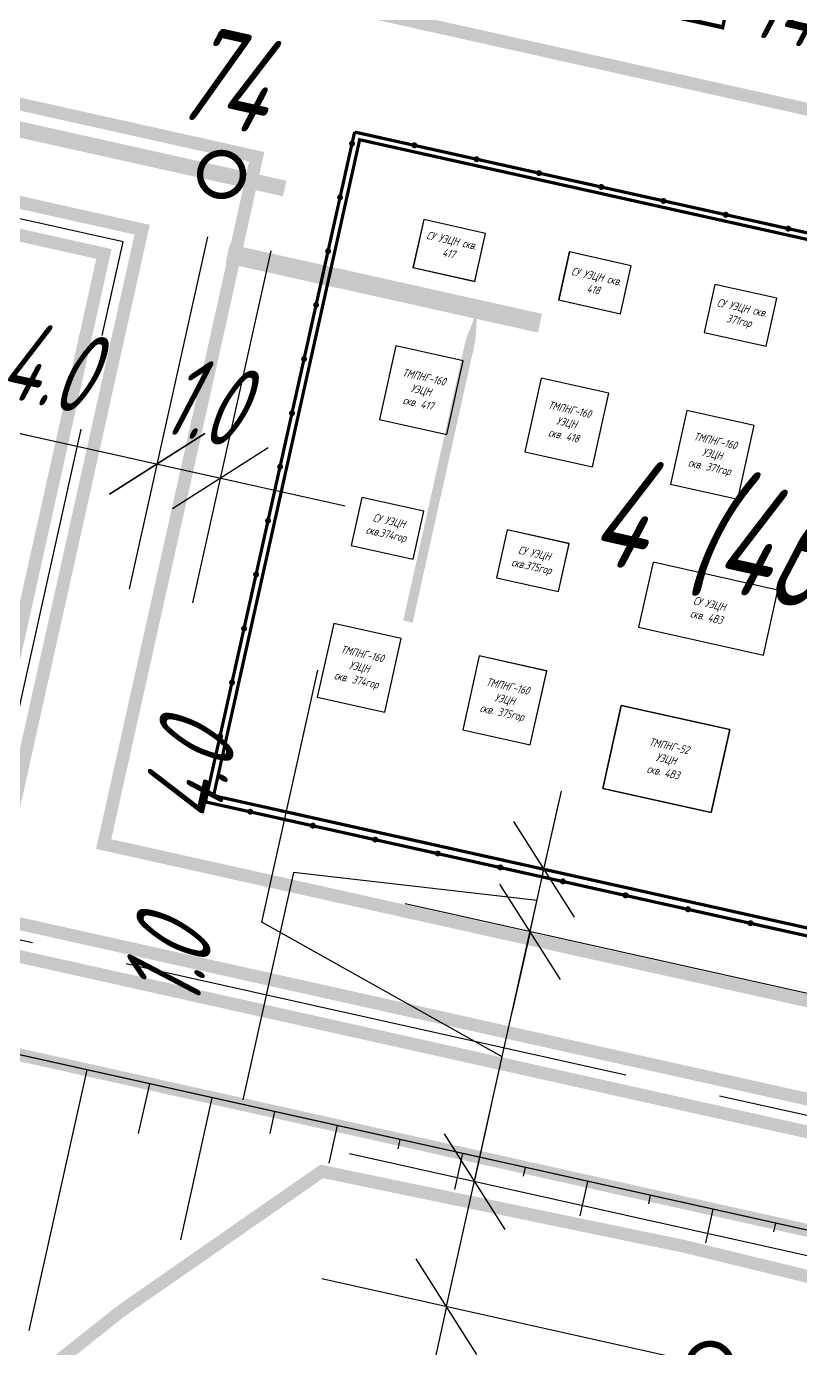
# Model space of a CAD drawing. Extents: x 5370511 to 5386565, y 1010429 to 1053793.
# Drawn here: x 5379972.21 to 5379984.3, y 1039786.17 to 1039806.83 of the extents above; entities that cross this region are included whole.
import ezdxf
from ezdxf import colors
from ezdxf.entities.mleader import LeaderData, LeaderLine
from ezdxf.enums import TextEntityAlignment as Align
from ezdxf.math import Vec2, Vec3

# ---------------------------------------------------------------- set-up
doc = ezdxf.new("R2010")
doc.units = 0
doc.header["$PDMODE"] = 32
doc.header["$PDSIZE"] = 0.3
doc.linetypes.add('осевая2', pattern=[12.5, 8, -1.5, 1.5, -1.5])
doc.layers.get('0').update_dxf_attribs({"linetype": 'CONTINUOUS'})
doc.layers.get('DEFPOINTS').update_dxf_attribs({"linetype": 'CONTINUOUS'})
for name, color, linetype in [('3D-MODEL', 7, 'CONTINUOUS'), ('ГП_граница насыпи', 242, 'CONTINUOUS'), ('ГП_обвалование', 7, 'CONTINUOUS'), ('ГП_ось обвал', 1, 'осевая2'), ('ГП_откос', 246, 'CONTINUOUS'), ('ГП_проезд', 114, 'CONTINUOUS'), ('ГП_сооружения', 7, 'CONTINUOUS'), ('Разрезы', 7, 'CONTINUOUS'), ('Эстакада ЭС', 20, 'CONTINUOUS')]:
    doc.layers.add(name, color=color, linetype=linetype)
for name, color, linetype, lineweight in [('ЭС (текст)', 7, 'CONTINUOUS', 25), ('ЭС (тонкий)', 7, 'CONTINUOUS', 25), ('ЭС сети', 1, 'CONTINUOUS', 50)]:
    doc.layers.add(name, color=color, linetype=linetype, lineweight=lineweight)
doc.styles.add('ГОСТ_НИПИ', font='gost_nipi.shx', dxfattribs={"oblique": 15})
doc.styles.add('ГОСТ_НИПИ_разм', font='gost_nipi.shx', dxfattribs={"width": 0.8, "oblique": 15, "height": 2.5})
doc.styles.add('ЭС', font='gost_nipi.shx', dxfattribs={"oblique": 14.999978})
doc.dimstyles.new('Лист М500', dxfattribs={"dimtxt": 2.5, "dimasz": 2.5, "dimexe": 2, "dimexo": 1, "dimgap": 1, "dimtad": 1, "dimdec": 1, "dimlfac": 0.5, "dimzin": 0, "dimdsep": 46, "dimtxsty": 'ГОСТ_НИПИ_разм', "dimblk": 'OBLIQUE', "dimcen": 0.09, "dimdle": 2, "dimaunit": 1, "dimadec": 0, "dimazin": 0, "dimtfac": 1, "dimtdec": 1, "dimtofl": 0, "dimtmove": 1, "dimatfit": 3, "dimldrblk": 'NONE', "dimfxl": 1, "dimtolj": 1, "dimtzin": 0, "dimarcsym": 0})

# ---------------------------------------------------------------- blocks, each defined once
blk = doc.blocks.new('куст_откос')
at = {"layer": 'ГП_откос', "color": 253, "lineweight": 15}
for points, const_width, elevation in [([(-58.963, -70.269), (-56.931, -67.761), (-56.654, -67.42), (-55.893, -66.593), (-54.082, -64.625), (-51.842, -64.591), (-48.317, -64.537), (-47.016, -64.562), (-46.078, -64.58), (-45.119, -64.599), (-43.735, -64.483), (-42.294, -64.4), (-42.065, -64.398), (-37.15, -64.375)], 0.2, 49.01), ([(-36.577, -63.874), (-41.665, -63.874), (-46.754, -63.874), (-51.842, -63.874), (-56.931, -63.874), (-62.019, -63.874), (-62.019, -58.374), (-62.019, -52.874), (-72.019, -52.874), (-72.019, -47.775), (-72.019, -42.676), (-72.019, -37.577)], 0.01, 48.9)]:
    blk.add_lwpolyline(points, dxfattribs=dict(at, const_width=const_width, elevation=elevation))
at = {"layer": 'ГП_откос', "color": 253, "linetype": 'ByBlock', "lineweight": -3}
for points in [[(-58.01, -63.874), (-58.01, -68.049)], [(-57.008, -63.874), (-57.008, -64.671)], [(-56.006, -63.874), (-56.006, -66.147)], [(-55.003, -63.874), (-55.003, -64.225)], [(-54.001, -63.874), (-54.001, -64.474)], [(-52.999, -63.874), (-52.999, -64.021)], [(-51.997, -63.874), (-51.997, -64.449)], [(-50.994, -63.874), (-50.994, -64.015)], [(-49.992, -63.874), (-49.992, -64.425)], [(-48.99, -63.874), (-48.99, -64.009)], [(-47.987, -63.874), (-47.987, -64.41)], [(-46.985, -63.874), (-46.985, -64.012)]]:
    blk.add_lwpolyline(points, dxfattribs=at)
blk = doc.blocks.new('*U83')
at = {"layer": 'ГП_сооружения'}
h = blk.add_hatch(color=253, dxfattribs=at)
h.dxf.hatch_style = 1
h.paths.add_polyline_path([(18, 21.98, -1), (16.12, 21.98, -1)])
h = blk.add_hatch(color=253, dxfattribs=at)
h.dxf.hatch_style = 1
h.paths.add_polyline_path([(37.95, 21.98, -1), (36.07, 21.98, -1)])
h = blk.add_hatch(color=253, dxfattribs=at)
h.dxf.hatch_style = 1
h.paths.add_polyline_path([(57.9, 21.98, -1), (56.02, 21.98, -1)])
h = blk.add_hatch(color=253, dxfattribs=at)
h.dxf.hatch_style = 1
h.paths.add_polyline_path([(77.85, 21.98, -1), (75.97, 21.98, -1)])
h = blk.add_hatch(color=253, dxfattribs=at)
h.dxf.hatch_style = 1
h.paths.add_polyline_path([(97.8, 21.98, -1), (95.92, 21.98, -1)])
h = blk.add_hatch(color=253, dxfattribs=at)
h.dxf.hatch_style = 1
h.paths.add_polyline_path([(117.75, 21.98, -1), (115.87, 21.98, -1)])
h = blk.add_hatch(color=253, dxfattribs=at)
h.dxf.hatch_style = 1
h.paths.add_polyline_path([(137.72, 21.98, -1), (135.85, 21.98, -1)])
h = blk.add_hatch(color=253, dxfattribs=at)
h.dxf.hatch_style = 1
h.paths.add_polyline_path([(-2.99, 18.27, 1), (-1.12, 18.27, 1)])
h = blk.add_hatch(color=253, dxfattribs=at)
h.dxf.hatch_style = 1
h.paths.add_polyline_path([(-2.06, 2.03, -1), (-2.06, 0.16, -1)])
h = blk.add_hatch(color=253, dxfattribs=at)
h.dxf.hatch_style = 1
h.paths.add_polyline_path([(-2.06, -15.21, -1), (-2.06, -17.08, -1)])
h = blk.add_hatch(color=253, dxfattribs=at)
h.dxf.hatch_style = 1
h.paths.add_polyline_path([(-2.06, -32.47, -1), (-2.06, -34.34, -1)])
h = blk.add_hatch(color=253, dxfattribs=at)
h.dxf.hatch_style = 1
h.paths.add_polyline_path([(-2.06, -49.73, -1), (-2.06, -51.6, -1)])
h = blk.add_hatch(color=253, dxfattribs=at)
h.dxf.hatch_style = 1
h.paths.add_polyline_path([(-2.06, -67.08, -1), (-2.06, -68.95, -1)])
h = blk.add_hatch(color=253, dxfattribs=at)
h.dxf.hatch_style = 1
h.paths.add_polyline_path([(-2.06, -84.23, -1), (-2.06, -86.1, -1)])
h = blk.add_hatch(color=253, dxfattribs=at)
h.dxf.hatch_style = 1
h.paths.add_polyline_path([(-2.06, -101.49, -1), (-2.06, -103.37, -1)])
h = blk.add_hatch(color=253, dxfattribs=at)
h.dxf.hatch_style = 1
h.paths.add_polyline_path([(-2.06, -118.76, -1), (-2.06, -120.64, -1)])
h = blk.add_hatch(color=253, dxfattribs=at)
h.dxf.hatch_style = 1
h.paths.add_polyline_path([(-2.06, -136.02, -1), (-2.06, -137.9, -1)])
h = blk.add_hatch(color=253, dxfattribs=at)
h.dxf.hatch_style = 1
h.paths.add_polyline_path([(-2.06, -153.28, -1), (-2.06, -155.15, -1)])
h = blk.add_hatch(color=253, dxfattribs=at)
h.dxf.hatch_style = 1
h.paths.add_polyline_path([(-2.06, -170.52, -1), (-2.06, -172.39, -1)])
h = blk.add_hatch(color=253, dxfattribs=at)
h.dxf.hatch_style = 1
h.paths.add_polyline_path([(-1.32, -192.4, -1), (-3.2, -192.4, -1)])
h = blk.add_hatch(color=253, dxfattribs=at)
h.dxf.hatch_style = 1
h.paths.add_polyline_path([(13.22, -192.4, -1), (11.35, -192.4, -1)])
h = blk.add_hatch(color=253, dxfattribs=at)
h.dxf.hatch_style = 1
h.paths.add_polyline_path([(33.24, -192.4, -1), (31.37, -192.4, -1)])
h = blk.add_hatch(color=253, dxfattribs=at)
h.dxf.hatch_style = 1
h.paths.add_polyline_path([(53.26, -192.4, -1), (51.38, -192.4, -1)])
h = blk.add_hatch(color=253, dxfattribs=at)
h.dxf.hatch_style = 1
h.paths.add_polyline_path([(73.27, -192.41, -1), (71.4, -192.41, -1)])
h = blk.add_hatch(color=253, dxfattribs=at)
h.dxf.hatch_style = 1
h.paths.add_polyline_path([(93.29, -192.41, -1), (91.42, -192.41, -1)])
h = blk.add_hatch(color=253, dxfattribs=at)
h.dxf.hatch_style = 1
h.paths.add_polyline_path([(113.3, -192.41, -1), (111.43, -192.41, -1)])
h = blk.add_hatch(color=253, dxfattribs=at)
h.dxf.hatch_style = 1
h.paths.add_polyline_path([(133.35, -192.41, -1), (131.47, -192.41, -1)])
h = blk.add_hatch(color=253, dxfattribs=at)
h.dxf.hatch_style = 1
h.paths.add_polyline_path([(133.39, -192.41, -1), (131.52, -192.41, -1)])
h = blk.add_hatch(color=253, dxfattribs=at)
h.dxf.hatch_style = 1
h.paths.add_polyline_path([(153.35, -192.41, -1), (151.47, -192.41, -1)])
h = blk.add_hatch(color=253, dxfattribs=at)
h.dxf.hatch_style = 1
h.paths.add_polyline_path([(173.35, -192.41, -1), (171.47, -192.41, -1)])
at = {"layer": 'ГП_сооружения', "color": 253, "ltscale": 0.3, "const_width": 1}
for points in [[(-2.07, 18.37), (-2.07, 21.98)], [(145.54, 21.98), (-2.07, 21.98)], [(-2.09, -192.45), (-2.07, 18.37)], [(-2.09, -192.45), (501.99, -192.46)]]:
    blk.add_lwpolyline(points, dxfattribs=at)
at = {"layer": 'ГП_сооружения', "color": 253, "const_width": 1}
blk.add_lwpolyline([(499.99, 19.96), (0, 19.98), (-0.01, -190.01), (499.98, -190.03)], close=True, dxfattribs=at)
at = {"layer": 'ЭС (тонкий)', "color": 253, "transparency": 33554687}
for points in [[(24.95, -0.02), (24.95, -15.38), (44.79, -15.38), (44.79, -0.02)], [(71.55, -0.01), (71.55, -15.37), (91.39, -15.37), (91.39, -0.01)], [(118.15, -0.02), (118.15, -15.38), (137.99, -15.38), (137.99, -0.02)], [(24.95, -88.98), (24.95, -104.34), (44.79, -104.34), (44.79, -88.98)], [(71.5, -88.99), (71.5, -104.35), (91.34, -104.35), (91.34, -88.99)], [(118.2, -134.78), (152.96, -134.78), (152.96, -161.34), (118.2, -161.34)]]:
    blk.add_lwpolyline(points, close=True, dxfattribs=at)
for points in [[(25, -0.02), (25, -15.38), (44.78, -15.38), (44.78, -0.02), (25, -0.02)], [(71.6, -0.01), (71.6, -15.37), (91.38, -15.37), (91.38, -0.01), (71.6, -0.01)], [(118.2, -0.02), (118.2, -15.38), (137.98, -15.38), (137.98, -0.02), (118.2, -0.02)], [(25, -40.38), (25, -63.98), (46.6, -63.98), (46.6, -40.38), (25, -40.38)], [(25, -40.38), (25, -63.98), (46.6, -63.98), (46.6, -40.38), (25, -40.38)], [(71.6, -40.37), (71.6, -63.97), (93.2, -63.97), (93.2, -40.37), (71.6, -40.37)], [(71.6, -40.38), (71.6, -63.98), (93.2, -63.98), (93.2, -40.38), (71.6, -40.38)], [(118.2, -40.38), (118.2, -63.98), (139.8, -63.98), (139.8, -40.38), (118.2, -40.38)], [(118.2, -40.38), (118.2, -63.98), (139.8, -63.98), (139.8, -40.38), (118.2, -40.38)], [(25, -88.98), (25, -104.34), (44.78, -104.34), (44.78, -88.98), (25, -88.98)], [(71.55, -88.99), (71.55, -104.35), (91.33, -104.35), (91.33, -88.99), (71.55, -88.99)], [(24.95, -129.34), (24.94, -152.94), (46.54, -152.94), (46.55, -129.34), (24.95, -129.34)], [(24.95, -129.34), (24.95, -152.94), (46.55, -152.94), (46.55, -129.34), (24.95, -129.34)], [(71.54, -129.35), (71.54, -152.95), (93.14, -152.95), (93.14, -129.35), (71.54, -129.35)], [(71.55, -129.34), (71.55, -152.94), (93.15, -152.94), (93.15, -129.34), (71.55, -129.34)], [(118.19, -134.78), (118.19, -161.34), (152.95, -161.34), (152.95, -134.78), (118.19, -134.78)]]:
    blk.add_lwpolyline(points, dxfattribs=at)
at = {"layer": 'ЭС (тонкий)', "color": 253, "transparency": 33554687, "elevation": 0}
blk.add_lwpolyline([(158.2, -88.98), (118.2, -88.98), (118.2, -109.78), (158.2, -109.78)], close=True, dxfattribs=at)
at = {"layer": 'ЭС сети', "color": 253, "lineweight": 15}
blk.add_lwpolyline([(0, 0), (0, 0)], dxfattribs=at)
at = {"layer": 'ЭС (текст)', "color": 253, "transparency": 33554687, "char_height": 2.5, "attachment_point": 5, "style": 'ЭС'}
for s, insert, width in [('СУ УЭЦН скв. 417', (34.89, -6.56, 0), 19.78), ('СУ УЭЦН скв. 371гор', (128.06, -7.7, 0), 19.8298), ('СУ УЭЦН скв. 418', (81.49, -7.69, 0), 19.7806), ('ТМПНГ-160\\PУЭЦН \\Pскв. 417', (35.77, -52.2, 0), 21.5004), ('ТМПНГ-160\\PУЭЦН \\Pскв. 418', (82.37, -52.19, 0), 21.5004), ('ТМПНГ-160\\PУЭЦН \\Pскв. 371гор', (128.97, -52.2, 0), 21.5004), ('СУ УЭЦН скв.374гор', (34.87, -96.66, 0), 19.8407), ('СУ УЭЦН скв.375гор', (81.41, -96.67, 0), 19.8282), ('ТМПНГ-160\\PУЭЦН \\Pскв. 374гор', (35.72, -141.16, 0), 21.5004), ('ТМПНГ-160\\PУЭЦН \\Pскв. 375гор', (82.32, -141.16, 0), 21.5004), ('ТМПНГ-52\\PУЭЦН\\Pскв. 4ВЗ', (135.58, -148.06, 0), 34.76)]:
    blk.add_mtext(s, dxfattribs=dict(at, insert=insert, width=width))
at = {"layer": 'ЭС (текст)', "color": 253, "transparency": 33554687, "insert": (138.22, -99.85, 0), "char_height": 2.5, "width": 39.9978, "attachment_point": 5, "rotation": 359.9014, "style": 'ЭС'}
blk.add_mtext('СУ УЭЦН \\Pскв. 4ВЗ', dxfattribs=at)
blk = doc.blocks.new('_Oblique')
at = {"color": 0, "linetype": 'ByBlock', "lineweight": -2}
blk.add_line((-0.5, -0.5), (0.5, 0.5), dxfattribs=at)
blk = doc.blocks.new('*D200')
at = {"layer": 'DEFPOINTS', "color": 0, "lineweight": 15, "transparency": 16777216}
for p in [(5379965.496, 1039806.687), (5379971.353, 1039805.383), (5379970.346, 1039800.86)]:
    blk.add_point(p, dxfattribs=at)
at = {"layer": 'Эстакада ЭС', "color": 0, "lineweight": -2, "transparency": 16777216}
for p, q in [((5379965.279, 1039805.711), (5379964.054, 1039800.213)), ((5379971.136, 1039804.407), (5379969.911, 1039798.908)), ((5379962.537, 1039802.599), (5379972.298, 1039800.426))]:
    blk.add_line(p, q, dxfattribs=at)
at = {"layer": 'Эстакада ЭС', "color": 0, "lineweight": -2, "transparency": 16777216, "xscale": 1.25, "yscale": 1.25, "zscale": 1.25}
for p, rotation in [((5379964.489, 1039802.165), 167.4452412575011), ((5379970.346, 1039800.86), 347.4452412575012)]:
    blk.add_blockref('_Oblique', p, dxfattribs=dict(at, rotation=rotation))
at = {"layer": 'Эстакада ЭС', "color": 0, "transparency": 16777216, "insert": (5379967.662, 1039802.611), "char_height": 2.5, "attachment_point": 5, "rotation": 347.4452, "style": 'ГОСТ_НИПИ_разм'}
blk.add_mtext('\\A1;{\\H0.5x;6.0}', dxfattribs=at)
blk = doc.blocks.new('_None')
blk = doc.blocks.new('*D201')
at = {"layer": 'DEFPOINTS', "color": 0, "lineweight": 15, "transparency": 16777216}
for p in [(5379971.353, 1039805.383), (5379975.257, 1039804.514), (5379974.25, 1039799.991)]:
    blk.add_point(p, dxfattribs=at)
at = {"layer": 'Эстакада ЭС', "color": 0, "lineweight": -2, "transparency": 16777216}
for p, q in [((5379971.136, 1039804.407), (5379969.911, 1039798.908)), ((5379975.04, 1039803.537), (5379973.815, 1039798.039)), ((5379968.394, 1039801.295), (5379976.202, 1039799.556))]:
    blk.add_line(p, q, dxfattribs=at)
at = {"layer": 'Эстакада ЭС', "color": 0, "lineweight": -2, "transparency": 16777216, "xscale": 1.25, "yscale": 1.25, "zscale": 1.25}
for p, rotation in [((5379970.346, 1039800.86), 167.4452412575011), ((5379974.25, 1039799.991), 347.4452412575012)]:
    blk.add_blockref('_Oblique', p, dxfattribs=dict(at, rotation=rotation))
at = {"layer": 'Эстакада ЭС', "color": 0, "transparency": 16777216, "insert": (5379972.542, 1039801.524), "char_height": 2.5, "attachment_point": 5, "rotation": 347.4452, "style": 'ГОСТ_НИПИ_разм'}
blk.add_mtext('\\A1;{\\H0.5x;4.0}', dxfattribs=at)
blk = doc.blocks.new('*D202')
at = {"layer": 'DEFPOINTS', "color": 0, "lineweight": 15, "transparency": 16777216}
for p in [(5379975.257, 1039804.514), (5379976.244, 1039804.294), (5379975.237, 1039799.771)]:
    blk.add_point(p, dxfattribs=at)
at = {"layer": 'Эстакада ЭС', "color": 0, "lineweight": -2, "transparency": 16777216}
for p, q in [((5379975.04, 1039803.537), (5379973.815, 1039798.039)), ((5379976.027, 1039803.318), (5379974.802, 1039797.819)), ((5379972.298, 1039800.426), (5379977.189, 1039799.336))]:
    blk.add_line(p, q, dxfattribs=at)
at = {"layer": 'Эстакада ЭС', "color": 0, "lineweight": -2, "transparency": 16777216, "xscale": 1.25, "yscale": 1.25, "zscale": 1.25}
for p, rotation in [((5379974.25, 1039799.991), 167.4452412575011), ((5379975.237, 1039799.771), 347.4452412575012)]:
    blk.add_blockref('_Oblique', p, dxfattribs=dict(at, rotation=rotation))
at = {"layer": 'Эстакада ЭС', "color": 0, "transparency": 16777216, "insert": (5379974.988, 1039800.979), "char_height": 2.5, "attachment_point": 5, "rotation": 347.4452, "style": 'ГОСТ_НИПИ_разм'}
blk.add_mtext('\\A1;{\\H0.5x;1.0}', dxfattribs=at)
blk = doc.blocks.new('*D203')
at = {"layer": 'DEFPOINTS', "color": 0, "lineweight": 15, "transparency": 16777216}
for p in [(5379979.208, 1039788.777), (5379989.286, 1039786.533), (5379988.851, 1039784.58)]:
    blk.add_point(p, dxfattribs=at)
at = {"layer": 'Эстакада ЭС', "color": 0, "lineweight": -2, "transparency": 16777216}
for p, q in [((5379979.208, 1039788.777), (5379979.48, 1039789.997)), ((5379988.31, 1039786.75), (5379977.256, 1039789.212)), ((5379987.875, 1039784.798), (5379976.822, 1039787.259)), ((5379978.774, 1039786.825), (5379978.502, 1039785.605))]:
    blk.add_line(p, q, dxfattribs=at)
at = {"layer": 'Эстакада ЭС', "color": 0, "lineweight": -2, "transparency": 16777216, "xscale": 1.25, "yscale": 1.25, "zscale": 1.25}
for p, rotation in [((5379979.208, 1039788.777), 257.4452412835431), ((5379978.774, 1039786.825), 77.44524128354307)]:
    blk.add_blockref('_Oblique', p, dxfattribs=dict(at, rotation=rotation))
at = {"layer": 'Эстакада ЭС', "color": 0, "transparency": 16777216, "insert": (5379976.354, 1039783.703), "char_height": 2.5, "attachment_point": 5, "rotation": 77.4452, "style": 'ГОСТ_НИПИ_разм'}
blk.add_mtext('\\A1;{\\H0.5x;2.0}', dxfattribs=at)
blk = doc.blocks.new('*D204')
at = {"layer": 'DEFPOINTS', "color": 0, "lineweight": 15, "transparency": 16777216}
for p in [(5379980.078, 1039792.681), (5379990.155, 1039790.437), (5379989.286, 1039786.533)]:
    blk.add_point(p, dxfattribs=at)
at = {"layer": 'Эстакада ЭС', "color": 0, "lineweight": -2, "transparency": 16777216}
for p, q in [((5379975.886, 1039792.834), (5379976.762, 1039796.767)), ((5379978.774, 1039786.825), (5379980.513, 1039794.633)), ((5379989.179, 1039790.654), (5379978.126, 1039793.116)), ((5379979.643, 1039790.729), (5379975.886, 1039792.834)), ((5379988.31, 1039786.75), (5379977.256, 1039789.212))]:
    blk.add_line(p, q, dxfattribs=at)
at = {"layer": 'Эстакада ЭС', "color": 0, "lineweight": -2, "transparency": 16777216, "xscale": 1.25, "yscale": 1.25, "zscale": 1.25}
for p, rotation in [((5379980.078, 1039792.681), 77.44524128354306), ((5379979.208, 1039788.777), 257.4452412835431)]:
    blk.add_blockref('_Oblique', p, dxfattribs=dict(at, rotation=rotation))
at = {"layer": 'Эстакада ЭС', "color": 0, "transparency": 16777216, "insert": (5379974.738, 1039795.153), "char_height": 2.5, "attachment_point": 5, "rotation": 77.4452, "style": 'ГОСТ_НИПИ_разм'}
blk.add_mtext('\\A1;{\\H0.5x;4.0}', dxfattribs=at)
blk = doc.blocks.new('*D205')
at = {"layer": 'DEFPOINTS', "color": 0, "lineweight": 15, "transparency": 16777216}
for p in [(5379980.295, 1039793.658), (5379990.373, 1039791.414), (5379990.155, 1039790.437)]:
    blk.add_point(p, dxfattribs=at)
at = {"layer": 'Эстакада ЭС', "color": 0, "lineweight": -2, "transparency": 16777216}
for p, q in [((5379980.295, 1039793.658), (5379980.567, 1039794.878)), ((5379989.397, 1039791.631), (5379978.343, 1039794.093)), ((5379976.382, 1039793.609), (5379975.591, 1039790.058)), ((5379980.187, 1039793.17), (5379976.382, 1039793.609)), ((5379980.078, 1039792.681), (5379980.295, 1039793.658)), ((5379989.179, 1039790.654), (5379978.126, 1039793.116)), ((5379980.078, 1039792.681), (5379979.806, 1039791.461))]:
    blk.add_line(p, q, dxfattribs=at)
at = {"layer": 'Эстакада ЭС', "color": 0, "lineweight": -2, "transparency": 16777216, "xscale": 1.25, "yscale": 1.25, "zscale": 1.25}
for p, rotation in [((5379980.295, 1039793.658), 257.4452412835431), ((5379980.078, 1039792.681), 77.44524128354307)]:
    blk.add_blockref('_Oblique', p, dxfattribs=dict(at, rotation=rotation))
at = {"layer": 'Эстакада ЭС', "color": 0, "transparency": 16777216, "insert": (5379974.4, 1039792.187), "char_height": 2.5, "attachment_point": 5, "rotation": 77.4452, "style": 'ГОСТ_НИПИ_разм'}
blk.add_mtext('\\A1;{\\H0.5x;1.0}', dxfattribs=at)

msp = doc.modelspace()

# ---------------------------------------------------------------- linework, layer by layer
at = {"layer": '3D-MODEL', "color": 253, "lineweight": 15}
msp.add_polyline3d([(5379975.475, 1039865.41, 48.9), (5379975.475, 1039865.41, 48.9), (5380145.315, 1039827.588, 48.9), (5380138.358, 1039796.348, 49.14), (5380129.316, 1039755.747, 49.3), (5380099.204, 1039762.453, 49.3), (5380033.806, 1039777.017, 49.3), (5379969.238, 1039791.397, 49.3), (5379971.629, 1039802.134, 49.25), (5379961.868, 1039804.307, 49.25), (5379968.519, 1039834.171, 49.1)], close=True, dxfattribs=at)
at = {"layer": 'ГП_граница насыпи', "color": 253}
msp.add_lwpolyline([(5379975.475, 1039865.41), (5380145.315, 1039827.588), (5380129.316, 1039755.747), (5379969.238, 1039791.397), (5379971.629, 1039802.134), (5379961.868, 1039804.307)], close=True, dxfattribs=at)
at = {"layer": 'ГП_обвалование', "color": 253, "const_width": 0.2}
for points in [[(5379975.475, 1039865.41), (5380145.315, 1039827.588), (5380129.316, 1039755.747), (5379969.238, 1039791.397), (5379971.629, 1039802.134), (5379961.868, 1039804.307)], [(5379976.614, 1039863.62), (5380143.525, 1039826.45), (5380128.178, 1039757.538), (5379971.028, 1039792.535), (5379973.419, 1039803.272), (5379963.658, 1039805.445)], [(5379976.993, 1039863.023), (5380142.928, 1039826.07), (5380127.799, 1039758.134), (5379971.625, 1039792.914), (5379974.016, 1039803.651), (5379964.255, 1039805.825)], [(5379978.131, 1039861.233), (5380141.138, 1039824.932), (5380126.661, 1039759.925), (5379973.415, 1039794.052), (5379975.806, 1039804.789), (5379966.045, 1039806.963)]]:
    msp.add_lwpolyline(points, close=True, dxfattribs=at)
at = {"layer": 'ГП_ось обвал', "color": 253}
msp.add_lwpolyline([(5379976.803, 1039863.322), (5380143.226, 1039826.26), (5380127.989, 1039757.836), (5379971.326, 1039792.724), (5379973.717, 1039803.461), (5379963.957, 1039805.635)], close=True, dxfattribs=at)
at = {"layer": 'ГП_проезд', "color": 253, "const_width": 0.2}
msp.add_lwpolyline([(5379977.848, 1039806.994), (5379968.078, 1039809.17), (5379978.507, 1039856.022), (5380138.098, 1039820.482), (5380128.533, 1039777.534), (5380112.803, 1039781.037, 0.413433), (5380105.646, 1039776.5), (5380105.408, 1039775.441), (5380099.064, 1039776.854), (5380099.294, 1039777.882, 0.414994), (5380094.745, 1039785.058), (5380047.42, 1039795.598, 0.414214), (5380040.26, 1039791.045), (5380040.035, 1039790.036), (5380033.709, 1039791.445, 0.309973), (5380029.612, 1039795.466), (5379977.848, 1039806.994)], format="xyb", dxfattribs=at)
at = {"layer": 'Эстакада ЭС', "const_width": 0.1}
msp.add_lwpolyline([(5379982.964, 1039786.236, 1), (5379982.818, 1039785.58, 1), (5379982.964, 1039786.236, 49.91739)], format="xyb", dxfattribs=at)

# ---------------------------------------------------------------- block references
at = {"layer": 'ГП_откос', "color": 253, "lineweight": 15, "rotation": 347.4452412677718}
msp.add_blockref('куст_откос', (5380043.659, 1039840.262), dxfattribs=at)

# ---------------------------------------------------------------- dimensions: what is measured, and where the dimension line sits
at = {"layer": 'Эстакада ЭС'}
dim = msp.add_linear_dim(base=(5379970.346, 1039800.86), p1=(5379965.496, 1039806.687), p2=(5379971.353, 1039805.383), angle=347.4452, text='{\\H0.5x;<>}', dimstyle='Лист М500', override={"dimasz": 1.25, "dimgap": 0.5, "dimlfac": 1}, dxfattribs=at)
dim.commit()
dim.dimension.update_dxf_attribs({"geometry": '*D200', "text_midpoint": (5379967.662, 1039802.611)})

# ---------------------------------------------------------------- next in the draw order: block references
at = {"layer": 'ГП_сооружения', "color": 1, "lineweight": 15, "xscale": 0.05, "yscale": 0.05, "zscale": 0.05, "rotation": 347.4452412677718}
msp.add_blockref('*U83', (5379977.198, 1039804.081), dxfattribs=at)

# ---------------------------------------------------------------- next in the draw order: linework, layer by layer
at = {"color": 0, "const_width": 0.3}
msp.add_lwpolyline([(5379980.233, 1039802.19), (5379975.353, 1039803.277)], dxfattribs=at)
at = {"color": 0}
msp.add_lwpolyline([(5379979.257, 1039802.407, 0, 0.75, 0), (5379978.713, 1039799.967, 0.15, 0.15, 0), (5379978.17, 1039797.527, 0, 0, 0)], format="xyseb", dxfattribs=at)
at = {"layer": 'Эстакада ЭС', "color": 20, "ltscale": 0.3, "transparency": 33554687, "const_width": 0.25}
msp.add_lwpolyline([(5379976.244, 1039804.294), (5379965.496, 1039806.687), (5379973.418, 1039842.218)], dxfattribs=at)
at = {"layer": 'Эстакада ЭС', "const_width": 0.1}
msp.add_lwpolyline([(5379975.33, 1039804.841, 1), (5379975.184, 1039804.186, 1), (5379975.33, 1039804.841, 49.91739)], format="xyb", dxfattribs=at)

# ---------------------------------------------------------------- next in the draw order: texts
at = {"layer": 'Разрезы', "lineweight": 30, "style": 'ГОСТ_НИПИ', "oblique": 15, "width": 0.8}
msp.add_text('4 (46)', height=1.75, rotation=347.4452, dxfattribs=at).set_placement((5379982.907, 1039798.048), align=Align.CENTER)
at = {"layer": 'Эстакада ЭС', "lineweight": 30, "style": 'ГОСТ_НИПИ', "oblique": 15, "width": 0.8}
msp.add_text('74', height=1.5, rotation=347.4452, dxfattribs=at).set_placement((5379974.46, 1039805.436))

# ---------------------------------------------------------------- next in the draw order: dimensions: what is measured, and where the dimension line sits
at = {"layer": 'Эстакада ЭС'}
for base, p1, p2, angle, override, picture, middle in [((5379974.25, 1039799.991), (5379971.353, 1039805.383), (5379975.257, 1039804.514), 347.4452, {"dimasz": 1.25, "dimgap": 0.5, "dimlfac": 1}, '*D201', (5379972.542, 1039801.524)), ((5379980.078, 1039792.681), (5379989.286, 1039786.533), (5379990.155, 1039790.437), 77.4452, {"dimasz": 1.25, "dimlfac": 1}, '*D204', (5379974.517, 1039794.163))]:
    dim = msp.add_linear_dim(base=base, p1=p1, p2=p2, angle=angle, text='{\\H0.5x;<>}', dimstyle='Лист М500', override=override, dxfattribs=at)
    dim.commit()
    dim.dimension.update_dxf_attribs({"geometry": picture, "text_midpoint": middle})
for base, p1, p2, angle, override, picture, middle in [((5379975.237, 1039799.771), (5379975.257, 1039804.514), (5379976.244, 1039804.294), 347.4452, {"dimasz": 1.25, "dimgap": 0.5, "dimlfac": 1}, '*D202', (5379974.744, 1039799.881)), ((5379980.295, 1039793.658), (5379990.155, 1039790.437), (5379990.373, 1039791.414), 77.4452, {"dimasz": 1.25, "dimlfac": 1}, '*D205', (5379976.165, 1039792.633)), ((5379979.208, 1039788.777), (5379988.851, 1039784.58), (5379989.286, 1039786.533), 77.4452, {"dimasz": 1.25, "dimlfac": 1}, '*D203', (5379977.94, 1039783.35))]:
    dim = msp.add_linear_dim(base=base, p1=p1, p2=p2, angle=angle, text='{\\H0.5x;<>}', dimstyle='Лист М500', override=override, dxfattribs=at)
    dim.commit()
    dim.dimension.update_dxf_attribs({"geometry": picture, "text_midpoint": middle, "dimtype": 160})

# ---------------------------------------------------------------- next in the draw order: leaders
ml = msp.add_multileader_mtext('Standard', dxfattribs=at)
ml.set_content('{\\Fgost_ful|c204;\\W0.8;2-х ярусная балка \\Pкабельной эстакады\\P\\fArial|b0|i0|c204|p34;\\Q0;□\\fMS Shell Dlg 2|b0|i0|c204|p0;\\Q15; \\Fgost_ful|c204;140х140х5}', color=256, style='ГОСТ_НИПИ')
ml.set_leader_properties()
ml.set_arrow_properties(name='NONE')
ml.build(insert=Vec2(0, 0))
ml.multileader.update_dxf_attribs({"text_left_attachment_type": 6, "text_right_attachment_type": 6, "dogleg_length": 0.36, "arrow_head_size": 2})
ctx = ml.context
ctx.base_point, ctx.char_height, ctx.arrow_head_size, ctx.landing_gap_size, ctx.plane_origin, ctx.plane_x_axis, ctx.plane_y_axis = Vec3(5379979.141, 1039811.671), 1.25, 2, 0.25, Vec3(5379922.225, 1039773.391), Vec3(0.976089, -0.217373), Vec3(0.217373, 0.976089)
ctx.left_attachment, ctx.right_attachment, ctx.text_align_type = 6, 6, 1
notes = []
notes.append((ctx, [(0, (1, 1, 0), (5379978.965, 1039811.71), (0.976089, -0.217373), 0.18, [(2, [(5379969.497, 1039805.796), (5379968.588, 1039820.554), (5379989.573, 1039831.57)], 0, [])])]))
ctx.mtext.insert, ctx.mtext.text_direction, ctx.mtext.rotation, ctx.mtext.alignment, ctx.mtext.flow_direction = Vec3(5379986.305, 1039811.612), Vec3(0.976089, -0.217373), 6.064063, 2, 5
for ctx, leaders in notes:
    for number, flags, end, landing, length, lines in leaders:
        leader = LeaderData()
        leader.index, (leader.has_last_leader_line, leader.has_dogleg_vector, leader.attachment_direction) = number, flags
        leader.last_leader_point, leader.dogleg_vector, leader.dogleg_length = Vec3(end), Vec3(landing), length
        for number, points, colour, breaks in lines:
            line = LeaderLine()
            line.index, line.vertices, line.color, line.breaks = number, Vec3.list(points), colors.encode_raw_color(colour), breaks
            leader.lines.append(line)
        ctx.leaders.append(leader)

doc.saveas('drawing.dxf')
